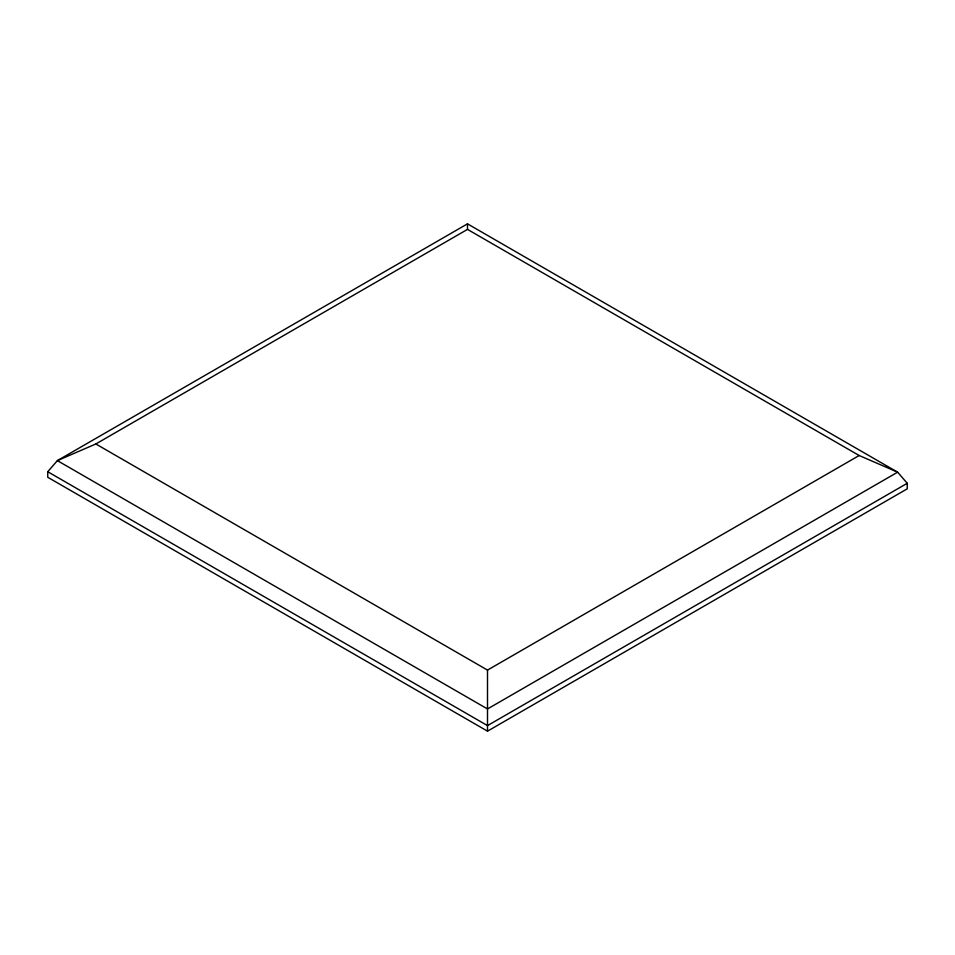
<?xml version="1.0" encoding="UTF-8"?>
<svg xmlns="http://www.w3.org/2000/svg" width="955" height="955" viewBox="0 0 955 955"><rect width="100%" height="100%" fill="white"/><g stroke="black" fill="none" stroke-linecap="round" stroke-linejoin="round"><path stroke-width="1.43" d="M47.75 471.722L57.372 460.62L467.496 223.84L897.628 472.176L907.25 483.278L907.25 488.829L487.504 731.16L47.75 477.273L47.75 471.722L487.504 725.609L907.25 483.278M95.834 443.968L467.496 229.391L859.166 455.511L897.628 472.176L487.504 708.956L57.372 460.62L95.834 443.968L487.504 670.1L859.166 455.511M487.504 670.1L487.504 731.16M467.496 223.84L467.496 229.391"/></g></svg>
